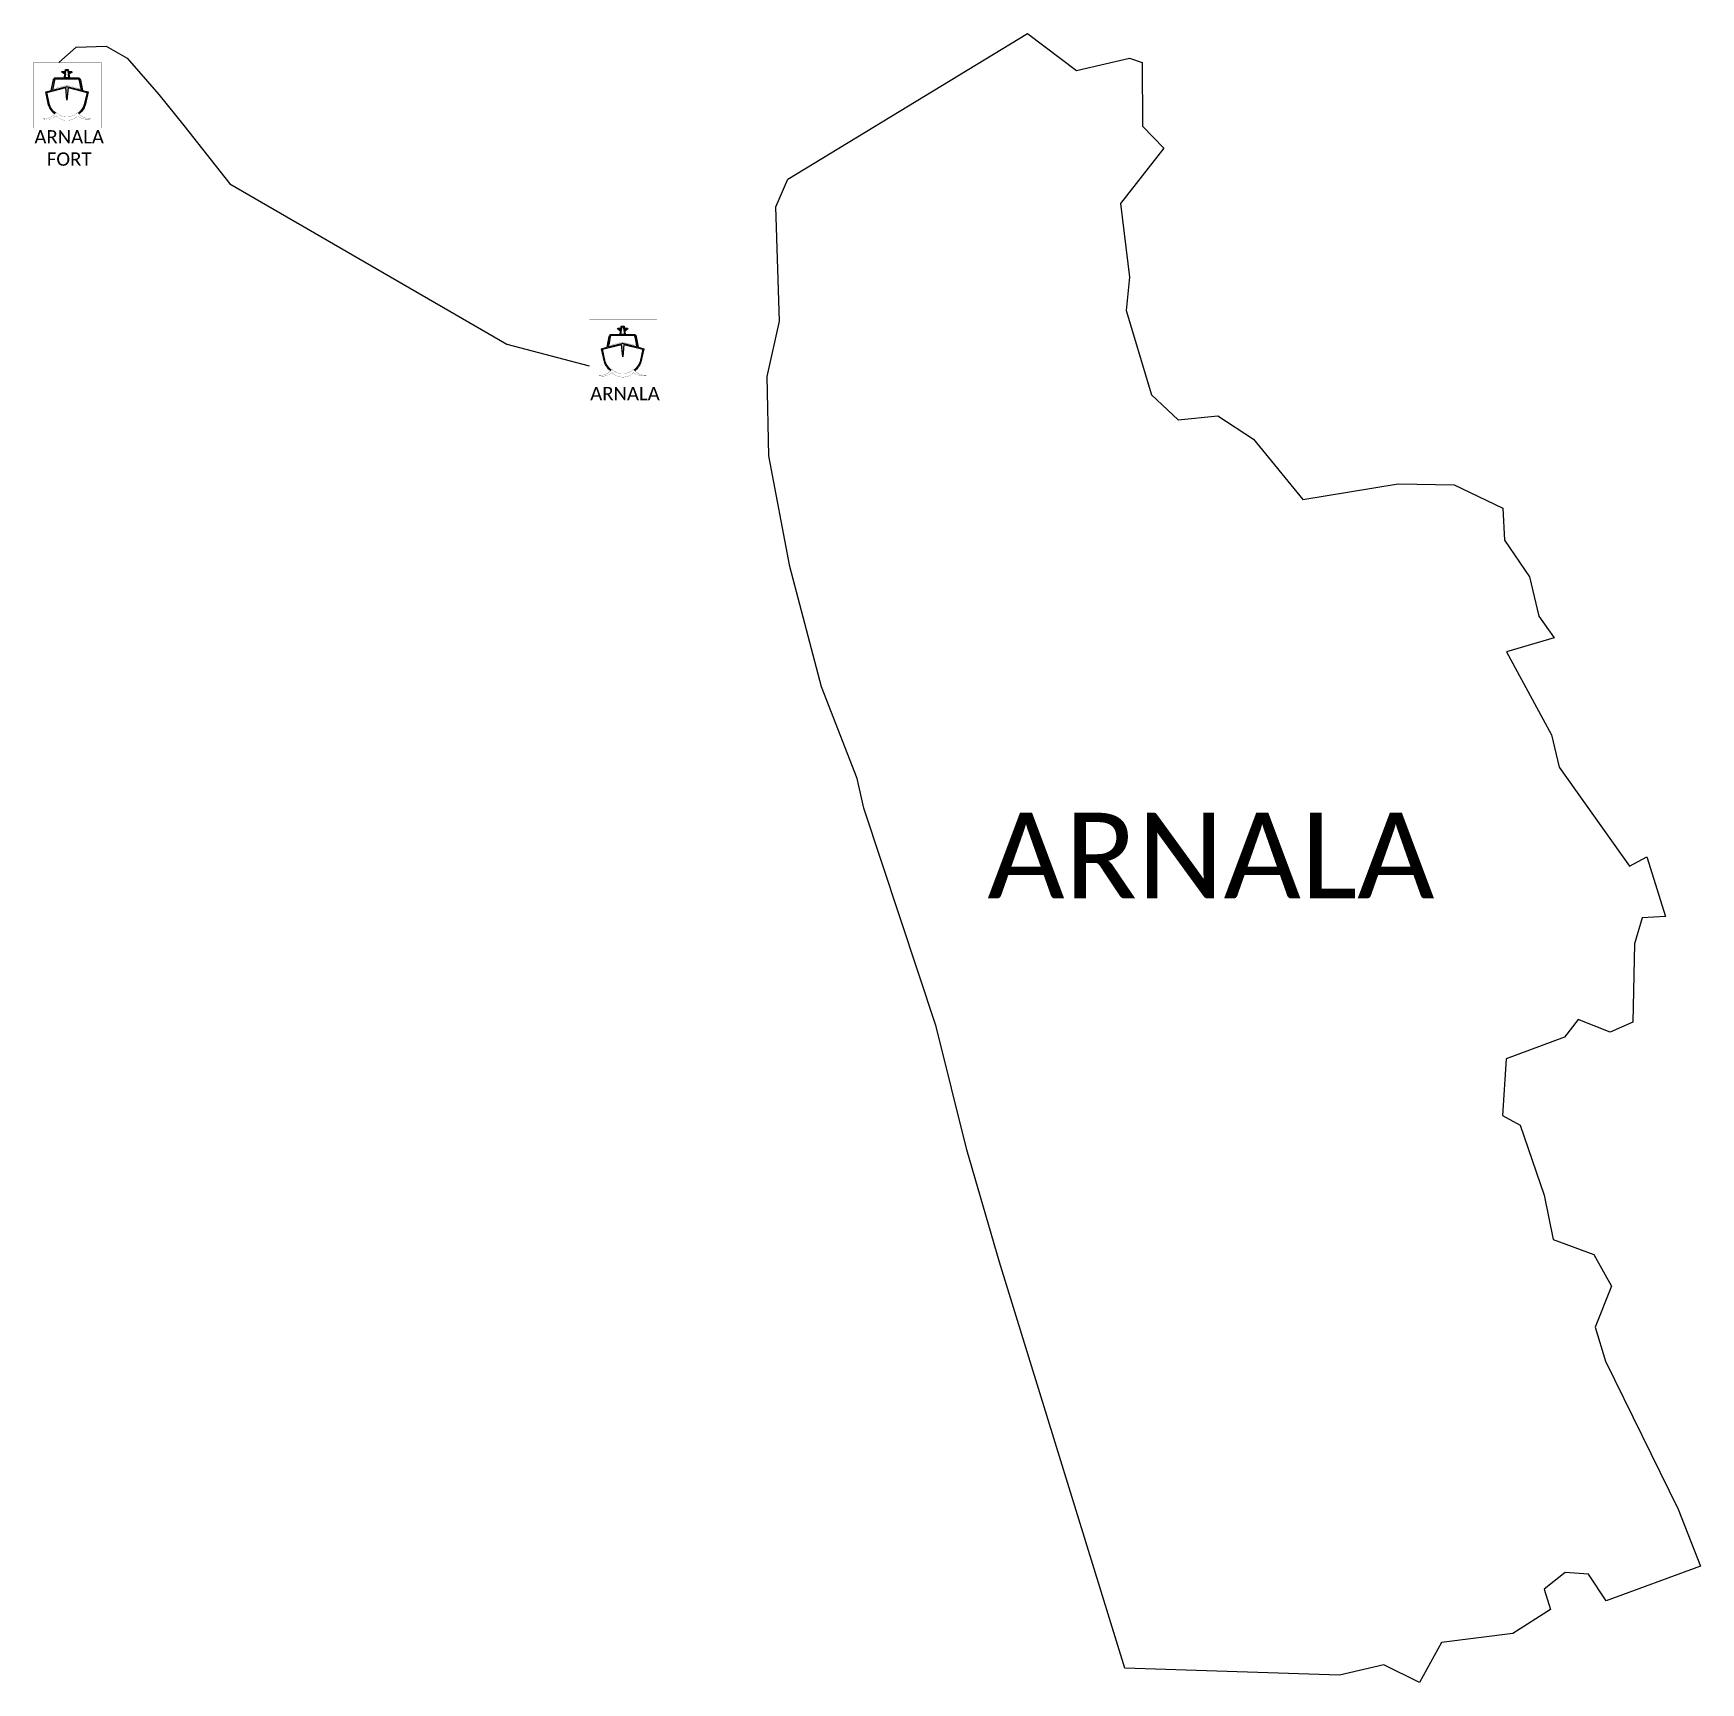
# Model space of a CAD drawing. Header units: metres. Extents: x 262317 to 264818, y 2151577 to 2154051.
import ezdxf

# ---------------------------------------------------------------- set-up
doc = ezdxf.new("R2010")
doc.units = ezdxf.units.M
for name, color, linetype in [('FERRY', 14, 'Continuous'), ('FERRY ROUTE', 5, 'Continuous'), ('JETTY TEXT', 7, 'Continuous'), ('village', 3, 'Continuous'), ('VILLAGE NAME', 250, 'Continuous')]:
    doc.layers.add(name, color=color, linetype=linetype)
doc.styles.get("Standard").update_dxf_attribs({"font": 'simplex.shx'})
doc.linetypes.add('FENCELINE2', pattern='A,0.25,-0.1,[132,ltypeshp.shx,S=0.1,R=0,X=-0.1,Y=0],-0.1,1', length=1.45)

# ---------------------------------------------------------------- blocks, each defined once
blk = doc.blocks.new('TUYJYHJ')
h = blk.add_hatch(color=256)
h.dxf.hatch_style = 1
h.paths.add_polyline_path([(-17427, 33760, 0.392786), (-17566, 33889), (-18045, 33889), (-18075, 34080), (-17901, 34205), (-17918, 34237), (-18098, 34237), (-18112, 34354), (-18272, 34355), (-18285, 34236), (-18465, 34234), (-18482, 34202), (-18306, 34078), (-18333, 33889), (-18821, 33889, 0.380853), (-18952, 33762), (-19066, 33168), (-19383, 33085), (-19217, 32340, 0.141617), (-18869, 31851, 0.013609), (-18837, 31886, -0.14157), (-19171, 32353), (-19326, 33051), (-18254, 33330), (-18191, 32633), (-18127, 33330), (-17055, 33051), (-17210, 32353, -0.142171), (-17546, 31885, 0.013417), (-17514, 31849, 0.142122), (-17165, 32340), (-16999, 33085), (-17315, 33168)])
h.paths.add_polyline_path([(-17377, 33184), (-18191, 33396), (-19003, 33184), (-18894, 33755, -0.387583), (-18819, 33831), (-17566, 33831, -0.403046), (-17485, 33753)], flags=16)
h.paths.add_polyline_path([(-17522, 33276), (-18153, 33444, 0.109975), (-18246, 33444), (-18863, 33280, -0.395333), (-18920, 33345), (-18859, 33724, -0.294902), (-18804, 33783), (-17594, 33782, -0.336515), (-17524, 33736), (-17447, 33341, -0.384062)], flags=0)
h.paths.add_polyline_path([(-18093, 33889), (-18286, 33889), (-18255, 34100), (-18379, 34188), (-18243, 34190), (-18230, 34308), (-18154, 34307), (-18140, 34190), (-18003, 34190), (-18126, 34101)], flags=16)
at = {"const_width": 10}
blk.add_lwpolyline([(-20070, 34743), (-16263, 34743), (-16263, 31059), (-20070, 31059)], close=True, dxfattribs=at)
at = {"flags": 128}
for points in [[(-18869, 31851, -0.141617), (-19217, 32340), (-19383, 33085), (-19066, 33168), (-18952, 33762, -0.380853), (-18821, 33889), (-18333, 33889), (-18306, 34078), (-18482, 34202), (-18465, 34234), (-18285, 34236), (-18272, 34355), (-18112, 34354), (-18112, 34354), (-18098, 34237), (-17918, 34237), (-17901, 34205), (-18075, 34080), (-18045, 33889), (-17565, 33889), (-17565, 33889, -0.391977), (-17427, 33760), (-17315, 33168), (-16999, 33085), (-17165, 32340, -0.142122), (-17514, 31849)], [(-17377, 33184), (-17485, 33753, 0.401978), (-17565, 33831), (-18819, 33831, 0.387583), (-18894, 33755), (-19003, 33184)], [(-18837, 31886, -0.14157), (-19171, 32353), (-19326, 33051), (-18254, 33330)], [(-18127, 33330), (-17055, 33051), (-17210, 32353, -0.142171), (-17546, 31885)]]:
    blk.add_lwpolyline(points, format="xyb", dxfattribs=at)
at = {"const_width": 10, "flags": 128}
blk.add_lwpolyline([(-17594, 33782, -0.336515), (-17524, 33736), (-17447, 33341, -0.384062), (-17522, 33276), (-18153, 33444, 0.109975), (-18246, 33444), (-18863, 33280, -0.395333), (-18920, 33345), (-18859, 33724, -0.294902), (-18804, 33783)], format="xyb", close=True, dxfattribs=at)
at = {"flags": 128}
for points in [[(-18286, 33889), (-18255, 34100), (-18379, 34188), (-18243, 34190), (-18230, 34308), (-18154, 34307), (-18140, 34190), (-18003, 34190), (-18126, 34101), (-18093, 33889)], [(-18093, 33889), (-18286, 33889)], [(-19003, 33184), (-18191, 33396), (-17377, 33184)], [(-18127, 33330), (-18191, 32633), (-18254, 33330)]]:
    blk.add_lwpolyline(points, dxfattribs=at)
at = {"const_width": 10}
blk.add_lwpolyline([(-19531, 31574, 0.246398), (-18801, 31932, 0.420617), (-17584, 31932, 0.244555), (-16847, 31572, -0.228337), (-17585, 31739, -0.420789), (-18798, 31742, -0.26631)], format="xyb", close=True, dxfattribs=at)

msp = doc.modelspace()

# ---------------------------------------------------------------- linework, layer by layer
at = {"color": 3, "flags": 128}
msp.add_lwpolyline([(263980.5, 2154007.2), (263981, 2153911.9)], dxfattribs=at)
at = {"layer": 'FERRY ROUTE', "linetype": 'FENCELINE2', "ltscale": 10}
msp.add_lwpolyline([(262355.8, 2154007.2), (262381.5, 2154030.2), (262426.5, 2154031.5), (262458.1, 2154013.8), (262505.7, 2153959.2), (262542.9, 2153912.8), (262612.2, 2153825), (263027.5, 2153584.8), (263151.1, 2153552.4)], dxfattribs=at)
at = {"layer": 'village', "color": 3}
for points in [[(264675.2, 2152059.8, 0), (264784.3, 2151837.8, 0), (264818, 2151752.4, 0), (264676.5, 2151700, 0), (264649.8, 2151740.4, 0), (264614.6, 2151742.9, 0), (264583.3, 2151717.8, 0), (264592.8, 2151687.2, 0), (264536.4, 2151651.4, 0), (264429.2, 2151637.6, 0), (264396.1, 2151577.5, 0), (264342.8, 2151604.1, 0), (264276.3, 2151588.9, 0), (263954.4, 2151599.2, 0), (263766.4, 2152208.3, 0), (263717.5, 2152376.5, 0), (263671.3, 2152561.5, 0), (263562.9, 2152888.7, 0), (263552.9, 2152933.4, 0), (263499.3, 2153070.9, 0), (263451.7, 2153251.2, 0), (263420.6, 2153417.2, 0), (263418, 2153536.1, 0), (263436.4, 2153619.3, 0), (263430.8, 2153790.7, 0), (263448.9, 2153832, 0), (263808.4, 2154050.9, 0), (263881.8, 2153995.4, 0), (263961.2, 2154013.7, 0), (263980.5, 2154007.2, 0)], [(263981, 2153911.9, 0), (264013.1, 2153878.8, 0), (263947.9, 2153795.9, 0), (263961.5, 2153685.3, 0), (263956.3, 2153635.3, 0), (263994.6, 2153509, 0), (264034.5, 2153471.3, 0), (264094, 2153477.1, 0), (264147.2, 2153442.2, 0), (264221.3, 2153351.6, 0), (264364.5, 2153375.3, 0), (264448.4, 2153373.7, 0), (264521.2, 2153338.7, 0), (264523.6, 2153291, 0), (264561.1, 2153235.7, 0), (264575.1, 2153176.9, 0), (264598.4, 2153144.6, 0), (264526.8, 2153123.6, 0), (264594.2, 2152998.9, 0), (264605.7, 2152950.2, 0), (264711.2, 2152802, 0), (264737.1, 2152815.9, 0), (264765.2, 2152726.5, 0), (264730.2, 2152724.6, 0), (264718.9, 2152685.3, 0), (264716.1, 2152568.2, 0), (264682.3, 2152553.2, 0), (264634.4, 2152571.8, 0), (264613.9, 2152545.5, 0), (264526.1, 2152512.8, 0), (264520.7, 2152427.9, 0), (264547.4, 2152413.3, 0), (264583.3, 2152308.8, 0), (264596.8, 2152242.2, 0), (264658, 2152219.7, 0), (264684.5, 2152172.2, 0), (264659.9, 2152110.8, 0), (264675.2, 2152059.8, 0)]]:
    msp.add_polyline3d(points, dxfattribs=at)

# ---------------------------------------------------------------- block references
at = {"layer": 'FERRY', "xscale": 0.0266638455042826, "yscale": 0.0266638455042826, "zscale": 0.0266638455042826}
for p in [(262852.7, 2153080.8), (263686.3, 2152695.8)]:
    msp.add_blockref('TUYJYHJ', p, dxfattribs=at)

# ---------------------------------------------------------------- texts
at = {"layer": 'JETTY TEXT', "char_height": 20, "attachment_point": 1}
for s, insert in [('\\pxqc;{\\fCalibri|b0|i0|c0|p34;ARNALA FORT}', (262300, 2153905.7)), ('\\pxqc;{\\fCalibri|b0|i0|c0|p34;ARNALA }', (263133.6, 2153520.7))]:
    msp.add_mtext_dynamic_manual_height_columns(s, width=142.227, gutter_width=1, heights=[54], dxfattribs=dict(at, insert=insert))
at = {"layer": 'VILLAGE NAME', "insert": (263748.1, 2152882.1), "char_height": 128.647, "attachment_point": 1}
msp.add_mtext_dynamic_manual_height_columns('{\\fCalibri|b0|i0|c0|p34;ARNALA}', width=737.615, gutter_width=643.2, heights=[0], dxfattribs=at)

doc.saveas('drawing.dxf')
